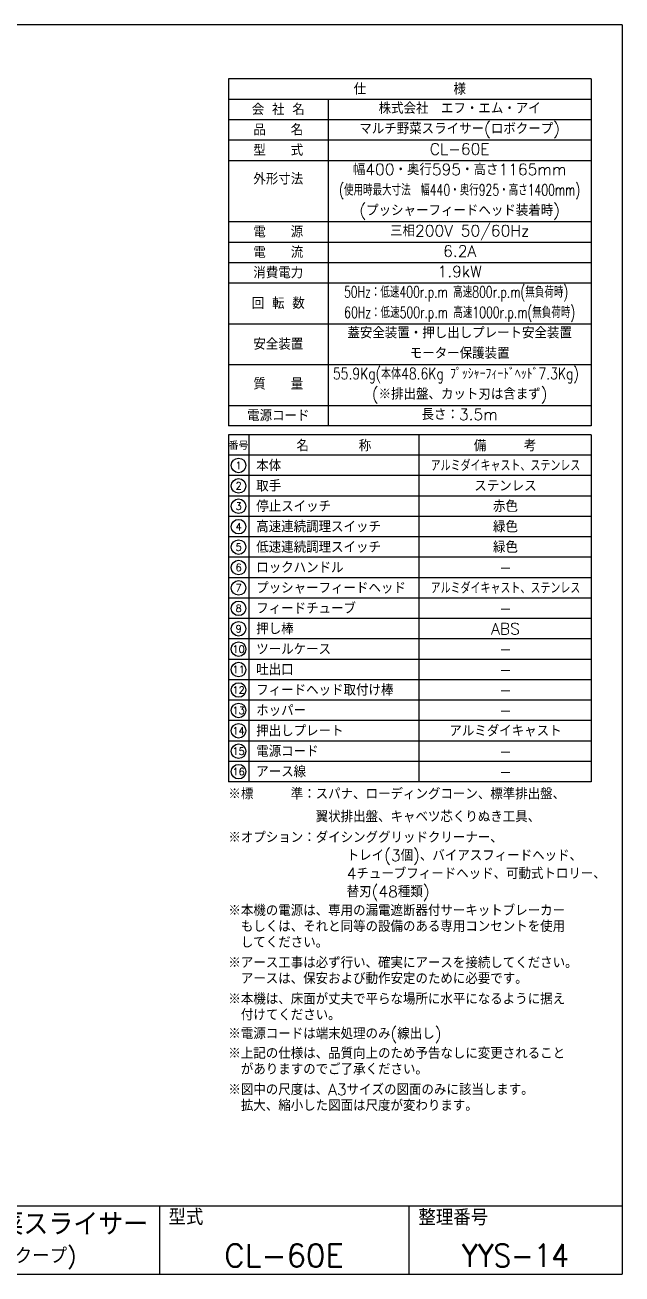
# Model space of a CAD drawing. Extents: x 230 to 4050, y 0 to 2754.
# Drawn here: x 2733 to 4050, y 0 to 2754 of the extents above; entities that cross this region are included whole.
import ezdxf
from ezdxf.enums import TextEntityAlignment as Align

# ---------------------------------------------------------------- set-up
doc = ezdxf.new("R2010")
doc.units = 0
doc.layers.add('SIYOU', color=7, linetype='CONTINUOUS')
doc.layers.add('WAKU', color=7, linetype='CONTINUOUS')
doc.styles.get("Standard").update_dxf_attribs({"font": 'romans.shx', "bigfont": 'extfont.shx'})

msp = doc.modelspace()

# ---------------------------------------------------------------- linework, layer by layer
at = {"layer": 'SIYOU', "color": 7}
for p, q in [((3182, 2590), (3982, 2590)), ((3402, 2590), (3402, 1870)), ((3182, 2545), (3982, 2545)), ((3182, 2500), (3982, 2500)), ((3182, 2320), (3982, 2320)), ((3182, 2275), (3982, 2275)), ((3182, 2230), (3982, 2230)), ((3182, 2185), (3402, 2185)), ((3402, 2185), (3982, 2185)), ((3182, 2095), (3982, 2095)), ((3182, 2005), (3982, 2005)), ((3182, 1915), (3982, 1915)), ((3227, 1850), (3227, 1085)), ((3602, 1850), (3602, 1085)), ((3982, 1805), (3182, 1805)), ((3982, 1760), (3182, 1760)), ((3982, 1715), (3182, 1715)), ((3982, 1670), (3182, 1670)), ((3982, 1625), (3182, 1625)), ((3982, 1580), (3182, 1580)), ((3982, 1535), (3182, 1535)), ((3982, 1490), (3182, 1490)), ((3982, 1445), (3182, 1445)), ((3982, 1400), (3182, 1400)), ((3982, 1355), (3182, 1355)), ((3982, 1310), (3182, 1310)), ((3982, 1265), (3182, 1265)), ((3982, 1220), (3182, 1220)), ((3982, 1175), (3182, 1175)), ((3982, 1130), (3182, 1130))]:
    msp.add_line(p, q, dxfattribs=at)
at = {"layer": 'SIYOU'}
for centre in [(3204.5, 1782.5), (3204.5, 1737.5), (3204.5, 1692.5), (3204.5, 1647.5), (3204.5, 1602.5), (3204.5, 1557.5), (3204.5, 1512.5), (3204.5, 1467.5), (3204.5, 1422.5), (3204.5, 1377.5), (3204.5, 1332.5), (3204.5, 1287.5), (3204.5, 1242.5), (3204.5, 1197.5), (3204.5, 1152.5), (3204.5, 1107.5)]:
    msp.add_circle(centre, 16.1, dxfattribs=at)
at = {"layer": 'WAKU', "color": 6}
for p, q in [((4050, 2753.5), (230, 2753.5)), ((4050, 2753.5), (4050, 0)), ((3982, 2635), (3182, 2635)), ((3182, 2635), (3182, 1870)), ((3982, 2635), (3982, 1870)), ((3182, 2455), (3982, 2455)), ((3982, 1870), (3182, 1870)), ((3182, 1850), (3182, 1085)), ((3982, 1850), (3182, 1850)), ((3982, 1850), (3982, 1085)), ((3982, 1085), (3182, 1085)), ((230, 150), (4050, 150)), ((230, 0), (4050, 0))]:
    msp.add_line(p, q, dxfattribs=at)
at = {"layer": 'WAKU', "color": 7}
for p, q in [((3030, 150), (3030, 0)), ((3580, 150), (3580, 0))]:
    msp.add_line(p, q, dxfattribs=at)

# ---------------------------------------------------------------- texts
at = {"layer": 'SIYOU'}
for s, p in [('仕\u3000\u3000\u3000\u3000\u3000\u3000\u3000様', (3582, 2612.5)), ('会 社 名', (3292, 2567.5)), ('品\u3000\u3000名', (3292, 2522.5)), ('型\u3000\u3000式', (3292, 2477.5)), ('外形寸法', (3292, 2414.2)), ('電\u3000\u3000源', (3292, 2297.5)), ('電\u3000\u3000流', (3292, 2252.5)), ('消費電力', (3292, 2207.5)), ('回 転 数', (3292, 2140)), ('安全装置', (3292.1, 2050)), ('質\u3000\u3000量', (3292, 1962.4)), ('電源コード', (3292, 1892.5))]:
    msp.add_text(s, height=25, dxfattribs=at).set_placement(p, align=Align.MIDDLE_CENTER)
at = {"layer": 'SIYOU', "color": 1}
for s, p in [('株式会社\u3000エフ・エム・アイ', (3692, 2570)), ('マルチ野菜スライサー(ロボクープ)', (3692, 2525)), ('CL-60E', (3692, 2480)), ('幅400・奥行595・高さ1165mm', (3692, 2435)), ('(プッシャーフィードヘッド装着時)', (3692, 2345)), ('三相200V 50/60Hz', (3692, 2300)), ('6.2A', (3692, 2255)), ('1.9kW', (3692, 2210)), ('蓋安全装置・押し出しプレート安全装置', (3692, 2075)), ('モーター保護装置', (3692, 2030)), ('(※排出盤、カット刃は含まず)', (3692, 1940)), ('長さ：3.5m', (3692, 1895)), ('ステンレス', (3793, 1737.5)), ('赤色', (3793, 1692.5)), ('緑色', (3793, 1647.5)), ('緑色', (3793, 1602.5)), ('-', (3793, 1557.5)), ('-', (3793, 1467.5)), ('ABS', (3793, 1422.5)), ('-', (3793, 1377.5)), ('-', (3793, 1332.5)), ('-', (3793, 1287.5)), ('-', (3793, 1242.5)), ('アルミダイキャスト', (3793, 1197.5)), ('-', (3793, 1152.5)), ('-', (3793, 1107.5))]:
    msp.add_text(s, height=25, dxfattribs=at).set_placement(p, align=Align.MIDDLE_CENTER)
for s, width, p in [('(使用時最大寸法\u3000幅440・奥行925・高さ1400mm)', 0.7, (3692, 2390)), ('50Hz：低速400r.p.m 高速800r.p.m(無負荷時)', 0.7, (3684.1, 2165)), ('60Hz：低速500r.p.m 高速1000r.p.m(無負荷時)', 0.7, (3692, 2120)), ('  55.9Kg(本体48.6Kg ﾌﾟｯｼｬｰﾌｨｰﾄﾞﾍｯﾄﾞ7.3Kg)\u3000\u3000', 0.8, (3692, 1985)), ('アルミダイキャスト、ステンレス', 0.8, (3793, 1782.5)), ('アルミダイキャスト、ステンレス', 0.8, (3793, 1512.5))]:
    msp.add_text(s, height=25, dxfattribs=dict(at, width=width)).set_placement(p, align=Align.MIDDLE_CENTER)
at = {"layer": 'SIYOU'}
for s, height, p in [('番号', 16.07, (3204.5, 1827.5)), ('名\u3000\u3000\u3000\u3000称', 25, (3414.5, 1827.5)), ('備\u3000\u3000\u3000考', 25, (3792, 1827.5)), ('1', 16.1, (3204.5, 1782.5)), ('2', 16.1, (3204.5, 1737.5)), ('3', 16.1, (3204.5, 1692.5)), ('4', 16.1, (3204.5, 1647.5)), ('5', 16.1, (3204.5, 1602.5)), ('6', 16.1, (3204.5, 1557.5)), ('7', 16.1, (3204.5, 1512.5)), ('8', 16.1, (3204.5, 1467.5)), ('9', 16.1, (3204.5, 1422.5)), ('10', 16.07, (3204.5, 1377.5)), ('11', 16.07, (3204.5, 1332.5)), ('12', 16.07, (3204.5, 1287.5)), ('13', 16.07, (3204.5, 1242.5)), ('14', 16.07, (3204.5, 1197.5)), ('15', 16.07, (3204.5, 1152.5)), ('16', 16.07, (3204.5, 1107.5))]:
    msp.add_text(s, height=height, dxfattribs=at).set_placement(p, align=Align.MIDDLE)
at = {"layer": 'SIYOU', "color": 1}
for s, p in [('本体', (3243.4, 1782.5)), ('取手', (3243.4, 1737.5)), ('停止スイッチ', (3243.4, 1692.5)), ('高速連続調理スイッチ', (3243.4, 1647.5)), ('低速連続調理スイッチ', (3243.4, 1602.5)), ('ロックハンドル', (3243.4, 1557.5)), ('プッシャーフィードヘッド', (3243.4, 1512.5)), ('フィードチューブ', (3243.4, 1467.5)), ('押し棒', (3243.4, 1422.5)), ('ツールケース', (3243.4, 1377.5)), ('吐出口', (3243.4, 1332.5)), ('フィードヘッド取付け棒', (3243.4, 1287.5)), ('ホッパー', (3243.4, 1242.5)), ('押出しプレート', (3243.4, 1197.5)), ('電源コード', (3243.4, 1152.5)), ('アース線', (3243.4, 1107.5))]:
    msp.add_text(s, height=25, dxfattribs=at).set_placement(p, align=Align.MIDDLE_LEFT)
for s, p in [('※標\u3000\u3000\u3000準：スパナ、ローディングコーン、標準排出盤、', (3182, 1046.1)), ('\u3000\u3000\u3000\u3000\u3000\u3000\u3000翼状排出盤、キャベツ芯くりぬき工具、', (3182, 995.9)), ('※オプション：ダイシンググリッドクリーナー、', (3182, 950.2)), ('              トレイ(3個)、バイアスフィードヘッド、', (3182, 910.4)), ('              4チューブフィードヘッド、可動式トロリー、', (3182, 870.5)), ('              替刃(48種類)', (3182, 830.6)), ('※本機の電源は、専用の漏電遮断器付サーキットブレーカー ', (3182, 789)), ('\u3000もしくは、それと同等の設備のある専用コンセントを使用', (3182, 754)), ('\u3000してください。', (3182, 719)), ('※アース工事は必ず行い、確実にアースを接続してください。', (3182, 674)), ('\u3000アースは、保安および動作安定のために必要です。', (3182, 639)), ('※本機は、床面が丈夫で平らな場所に水平になるように据え', (3182, 594)), ('\u3000付けてください。', (3182, 559)), ('※電源コードは端末処理のみ(線出し)', (3182, 517.6)), ('※上記の仕様は、品質向上のため予告なしに変更されること', (3182, 474.2)), ('\u3000がありますのでご了承ください。', (3182, 439.2)), ('※図中の尺度は、A3サイズの図面のみに該当します。', (3182, 394.2)), ('\u3000拡大、縮小した図面は尺度が変わります。', (3182, 359.2))]:
    msp.add_text(s, height=25, dxfattribs=at).set_placement(p)
at = {"layer": 'WAKU', "color": 1}
for s, height, p in [('マルチ野菜スライサー', 50, (2730, 112.5)), ('(ロボクープ)', 35, (2730, 37.5)), ('CL-60E', 50, (3305, 41))]:
    msp.add_text(s, height=height, dxfattribs=at).set_placement(p, align=Align.MIDDLE)
at = {"layer": 'WAKU'}
for s, p in [('型式', (3049.9, 108)), ('整理番号', (3600.9, 107.1))]:
    msp.add_text(s, height=35, dxfattribs=at).set_placement(p)
at = {"layer": 'WAKU', "color": 1, "width": 0.9}
msp.add_text('YYS-14', height=50, dxfattribs=at).set_placement((3815, 16), align=Align.CENTER)

doc.saveas('drawing.dxf')
